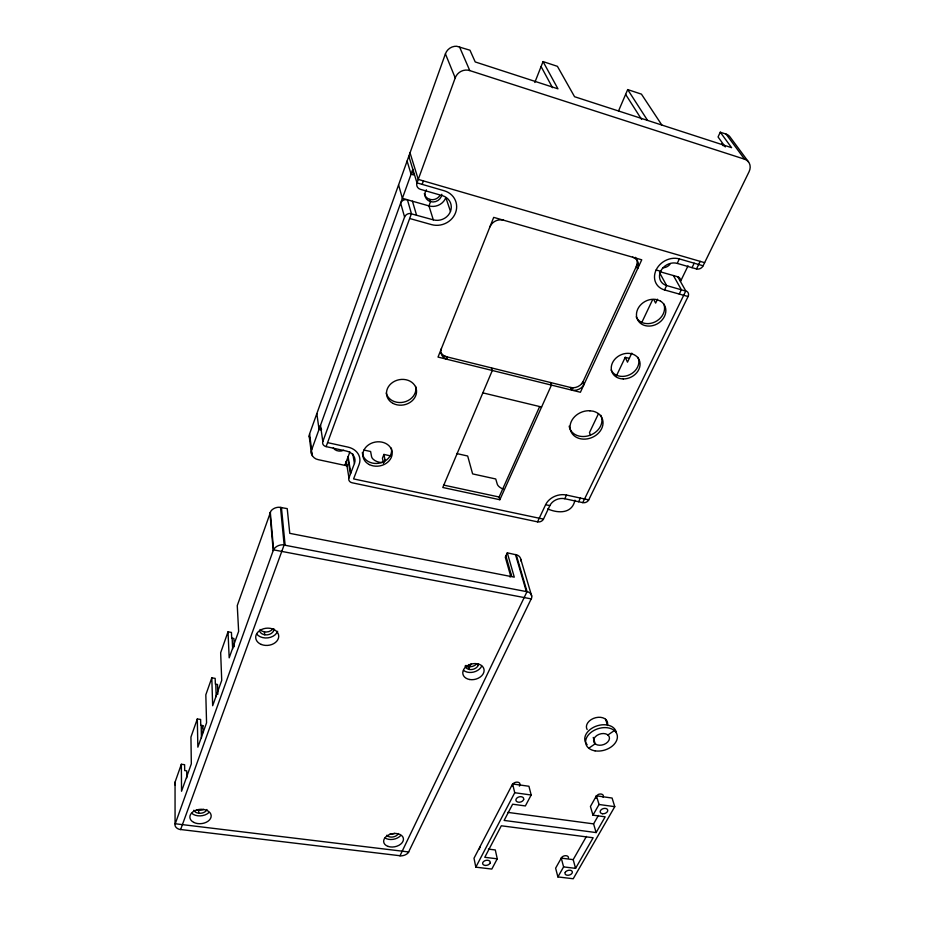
<?xml version="1.0" encoding="UTF-8"?>
<svg xmlns="http://www.w3.org/2000/svg" width="925" height="925" viewBox="0 0 925 925"><rect width="100%" height="100%" fill="white"/><g stroke="black" fill="none" stroke-linecap="round" stroke-linejoin="round"><path stroke-width="1.39" d="M175.149 785.071L175.056 782.122L181.346 764.27L184.607 764.709L184.699 770.583L186.734 770.86L186.804 777.879M310.314 439.999L309.17 436.01L309.574 433.941L445.411 53.847A11.123 10.684 -43.6 0 1 456.672 46.25L469.969 50.216L475.219 61.94L557.948 88.835L543.044 61.582L534.812 82.475M413.857 174.293A5.411 5.064 -18.4 0 1 412.839 169.321L311.656 449.851C309.991 454.337 313.76 458.881 318.142 459.632L347.118 465.853M203.026 732.623L202.864 725.605L200.748 725.304L200.621 719.453L197.314 718.968L190.943 737.04L191.325 763.83L181.543 791.245L181.346 764.27M217.849 694.201L217.502 684.488L215.363 684.153L215.167 678.383L211.802 677.852L205.824 694.802L206.564 722.807L197.858 747.169L197.314 718.968M234.302 646.691L233.898 638.481L231.713 638.111L231.435 632.423L228.012 631.844L220.659 652.715L221.722 680.372L212.669 705.729L211.802 677.852M520.787 560.932A8.649 6.648 -16.1 0 0 517.41 555.104L507.305 552.826L514.288 577.154L289.768 533.343L287.224 508.611L279.038 507.224A9.285 7.388 -4.8 0 0 270.898 511.074L237.262 605.597L238.638 631.37L229.18 657.848L228.012 631.844M201.939 728.183L202.864 725.605M273.21 550.56L174.917 824.661A8.545 5.712 -4.8 0 0 179.334 829.355L401.184 855.879A7.943 5.238 -11.1 0 0 408.226 852.792L531.725 597.827A8.915 6.718 -16.2 0 0 528.279 591.954L282.622 544.779A9.585 7.493 -5.4 0 0 274.216 548.722L273.21 550.56L269.938 512.878M326.12 446.613L411.428 213.675L407.416 199.777L406.063 199.615A5.342 4.937 -14.9 0 0 401.288 201.985L400.652 203.107L404.572 217.04L322.825 441.56A4.995 4.128 -6.9 0 0 326.12 446.613L346.447 451.076A12.349 10.129 -7.8 0 1 354.437 463.494L348.945 477.924A4.879 3.966 -8.6 0 0 352.101 482.769L537.541 521.85A4.637 3.631 -17.9 0 0 543.461 519.122L549.843 505.628A11.62 9.111 -19.1 0 1 564.759 498.725L582.773 502.633A4.66 3.642 -20.3 0 0 588.728 499.882L688.084 296.52A5.134 4.255 -31.8 0 0 686.859 291.398L666.624 285.548L659.513 272.586M180.606 829.621L284.137 544.906L280.506 507.363M445.411 53.847L455.216 77.897L416.99 182.873A5.504 5.122 -18.3 0 0 420.355 189.301L442.393 195.661A13.598 12.499 -19.2 0 1 450.51 211.351A13.598 12.499 -19.2 0 1 433.305 219.838L410.087 213.502A5.434 4.983 -15 0 0 405.219 215.907L404.572 217.04M422.158 184.376L423.43 180.907M344.84 465.356L349.904 451.943M390.651 455.909L383.933 454.429L382.453 458.187L383.482 463.437M383.979 462.188L384.962 459.679L383.933 454.429M441.433 348.517L438.022 357.073L580.403 392.258L641.753 259.809L493.707 217.375L441.433 348.517A10.187 8.764 -15.9 0 0 445.179 358.518L447.503 359.409L446.775 356.83L444.451 355.94A10.152 8.753 -15.9 0 1 441.098 352.691M618.548 110.907L627.693 89.586L641.441 94.142L661.849 125.048M539.495 406.931L499.107 497.014L499.847 499.731L442.786 487.498L492.308 370.486L491.464 367.884M499.847 499.731L551.45 385.112L550.467 382.499M582.033 383.863L637.522 263.845M507.305 552.826L505.293 557.174L510.692 576.171M467.703 667.122L468.929 664.508M510.045 577.073L511.271 574.46M748.545 161.956L729.952 136.842A10.661 9.053 -42.4 0 0 726.09 134.113L720.274 132.206L718.054 136.946L725.281 146.925M537.541 521.85L545.611 504.715A16.268 12.753 -19.1 0 1 566.516 495.048L588.728 499.882M469.195 667.873L471.033 663.977M598.544 413.521L589.468 432.623L590.474 435.143M616.177 376.394L625.231 357.328L629.439 358.414M641.707 322.652L652.587 299.746M631.787 353.13L627.485 362.149L625.231 357.328M657.49 299.214L655.628 303.123L653.802 299.631M564.759 498.725L566.516 495.048M664.532 289.941L666.624 285.548A12.985 10.892 -32.5 0 1 660.658 271.256L656.103 270.019A18.188 15.251 -32.5 0 0 664.532 289.941L688.084 296.52M660.658 271.256A12.985 10.892 -32.5 0 1 677.216 263.394L679.355 258.907L703.104 265.776L749.065 171.738A11.008 9.227 -41 0 0 744.579 159.192L726.09 134.113M700.167 261.37L696.502 268.955L677.216 263.394M399.958 855.845L527.053 591.561L516.219 554.711M574.945 500.159C572.217 513.884 558.18 513.502 547.727 508.912M680.684 281.073L688.027 265.857M578.611 501.755L580.391 498.089M679.239 294.058L681.355 289.698L673.4 275.546M692.027 267.66L694.189 263.209M582.773 502.633L685.795 290.947L677.782 276.795L660.196 271.788M586.438 836.408L573.188 859.626L561.278 858.146L555.624 868.159L557.891 876.923L573.222 878.75L614.767 806.669L612.084 798.044L596.44 795.824L590.428 806.484L592.971 815.156L605.17 816.821L596.128 832.569L504.125 820.429L512.647 804.207L525.365 805.941L531.17 795.014L528.938 786.262L512.6 783.949L474.005 858.261L475.82 867.164L491.811 869.061L497.257 858.816L495.303 849.959L488.412 849.115M475.82 867.164L514.739 792.725L512.6 783.949M557.891 876.923L563.591 866.898L561.278 858.146M592.971 815.156L599.042 804.484L596.44 795.824M596.128 832.569L593.584 823.886L598.417 815.422M563.591 866.898L575.57 868.355L593.145 837.761L501.315 825.782L484.781 857.302L497.257 858.816M588.786 748.221L595.203 743.781L593.226 737.433M607.875 735.028L614.35 730.553M408.792 851.971L175.068 823.736L175.056 782.122M696.502 268.955L697.716 269.117A5.215 4.348 -34 0 0 703.104 265.776M507.813 812.381L593.584 823.886M514.739 792.725L531.17 795.014M599.042 804.484L614.767 806.669M531.378 598.926L273.603 549.855L270.308 512.184M543.461 519.122L353.581 478.907L359.097 464.5A17.286 14.176 -7.8 0 0 347.95 447.099L327.566 442.624M443.561 485.07L499.107 497.014M545.611 504.715L549.843 505.628M363.907 450.036L370.613 451.504L371.584 456.753A7.099 3.573 21.4 0 0 379.042 462.188A7.099 3.573 21.4 0 0 384.962 459.679M321.391 429.894L319.044 429.373L316.836 413.637M456.638 453.539L467.68 456.013L472.617 473.901L495.742 478.977L497.28 484.191A6.833 3.365 24.2 0 0 503.084 489.013M482.838 392.859L541.587 407.012M444.081 356.16L573.049 388.107M409.659 218.497L431.512 224.613A19.043 17.494 -19.2 0 0 455.562 212.738A19.043 17.494 -19.2 0 0 444.231 190.77L416.99 182.873L408.815 156.221M413.614 174.941L411.082 174.201L407.092 161.042M704.63 262.665L418.25 179.404L410.029 152.833M455.216 77.897A11.516 10.973 -38.6 0 1 469.784 70.589L744.59 159.192M543.044 61.582L557.417 66.334L574.564 96.72L731.594 147.676L720.274 132.206M721.639 143.525L723.315 145.838M627.693 89.586L647.581 120.412M625.635 94.396L641.592 119.418M541.09 66.542L552.526 87.713M459.459 46.759L469.784 70.589M450.487 211.409L445.838 197.603A13.366 12.372 -19.4 0 1 428.957 205.905L402.375 198.332L398.571 184.907M605.563 719.257L607.609 725.547M429.824 199.372L430.541 201.638L428.957 205.905L433.305 219.838M520.752 559.174L531.702 596.047M412.446 201.211L416.539 215.109M515.468 554.468L526.279 591.318M505.894 555.879L511.675 576.183M573.188 859.626L575.57 868.355M477.658 663.63L478.121 665.538M468.732 666.613L469.391 669.48M352.83 453.99L354.437 463.494M348.112 456.672L350.806 473.033M347.742 457.667L350.425 474.039M348.945 477.924L346.285 461.517A4.81 3.943 -8.3 0 0 347.314 465.333M322.825 441.56L320.489 425.396A4.926 4.105 -6.6 0 0 321.588 429.362M309.574 433.941L311.656 449.851M311.875 451.955L312.396 455.944M309.17 436.01L311.505 454.025M281.431 507.443L285.097 544.987M273.546 628.676L273.707 630.596M264.469 631.891L264.677 634.781M232.14 638.192L232.661 649.015M215.779 684.222L216.207 696.641M201.164 725.362L201.442 737.93M198.655 810.184L198.713 813.214M277.65 631.278A11.47 8.603 -5.5 0 1 267.996 637.857A11.47 8.603 -5.5 0 1 256.688 634.018M208.611 812.821A10.626 7.169 -5.1 0 1 191.845 813.376M400.606 835.61A9.967 6.648 -10.8 0 1 385.031 837.957M481.682 666.15A10.753 7.862 -13.7 0 1 463.598 670.417M394.755 833.321A6.359 4.255 -10.8 0 1 389.957 834.038M398.397 833.506A6.371 4.255 -10.8 0 1 392.836 836.986A6.371 4.255 -10.8 0 1 386.766 835.252M203.766 809.433A6.787 4.59 -5 0 1 197.013 809.814M206.946 809.502A6.799 4.59 -5.1 0 1 200.459 813.272A6.799 4.59 -5.1 0 1 193.845 810.242M476.606 663.942A6.868 5.03 -13.7 0 1 465.876 665.41M478.526 664.196A6.88 5.03 -13.7 0 1 472.004 669.515A6.88 5.03 -13.7 0 1 465.067 666.035M272.713 629.069A7.319 5.492 -5.5 0 1 260.075 629.474M273.985 629.162A7.342 5.504 -5.5 0 1 267.522 634.827A7.342 5.504 -5.5 0 1 259.567 631.058M519.364 786.111A3.943 2.682 -14.5 0 0 519.85 785.429L519.804 783.348A3.943 2.682 -14.5 0 0 515.179 782.434A3.943 2.682 -14.5 0 0 512.404 785.834M568.436 857.984A3.746 2.417 -15.5 0 0 565.753 855.694A3.746 2.417 -15.5 0 0 561.417 857.81L561.163 858.469A3.746 2.417 -15.5 0 0 561.163 859.105M603.065 797.2A3.862 2.567 -16.8 0 0 602.325 794.448A3.862 2.567 -16.8 0 0 598.232 794.482L596.151 796.228A3.862 2.567 -16.8 0 0 596.116 798.24M479.566 849.011A3.827 2.509 -13.3 0 1 479.532 848.352M479.763 847.67A3.827 2.509 -13.3 0 1 480.225 847.022M391.344 448.07A14.719 12.129 -9.9 0 1 378.707 463.263A14.719 12.129 -9.9 0 1 362.357 452.498M600.822 415.267A16.87 13.702 -22.3 0 1 589.583 435.432A16.87 13.702 -22.3 0 1 569.176 426.159M415.649 386.419A15.066 12.788 -11.6 0 1 403.832 402.109A15.066 12.788 -11.6 0 1 386.245 393.044M635.348 257.335A10.418 8.915 -31.3 0 1 636.331 266.4L637.603 268.793A10.452 8.926 -31.3 0 0 632.573 257.173M663.699 303.793A15.251 12.73 -29.7 0 1 654.993 321.946A15.251 12.73 -29.7 0 1 636.18 316.859M637.972 357.362A14.858 12.245 -26.2 0 1 629.636 374.741A14.858 12.245 -26.2 0 1 611.101 370.023M439.606 195.95A8.533 7.897 -19.4 0 1 430.877 199.603A8.533 7.897 -19.4 0 1 424.321 193.579M441.826 194.262A8.556 7.92 -19.4 0 1 430.518 201.638A8.556 7.92 -19.4 0 1 426.367 189.798M670.001 264.272A8.186 6.914 -33 0 1 662.67 267.776M656.149 269.927A18.188 15.251 -32.5 0 1 679.355 258.907M677.782 276.795A5.053 4.22 -32.3 0 1 680.465 281.188M489.915 226.868A10.707 9.632 -24.7 0 1 503.57 220.208M343.73 450.232A7.782 6.429 -7.6 0 1 333.278 447.943M587.121 744.637A16.245 11.192 -17.4 0 1 595.446 726.437A16.245 11.192 -17.4 0 1 616.374 732.773M587.155 729.559A10.869 7.55 -17.4 0 1 595.793 717.673A10.869 7.55 -17.4 0 1 607.517 724.703M523.712 799.246L523.457 799.975A3.989 2.682 -14.5 0 1 516.751 801.593L516.231 801.05A3.989 2.682 -14.5 0 1 518.266 797.177A3.989 2.682 -14.5 0 1 523.423 797.893L523.712 799.246M565.256 872.333L565.002 873.003A3.781 2.417 -15.5 0 0 569.765 874.923A3.781 2.417 -15.5 0 0 571.407 870.645A3.781 2.417 -15.5 0 0 565.256 872.333M583.097 381.528L581.825 383.563A9.863 8.186 -23.1 0 1 570.517 387.471L571.558 390.084A9.886 8.198 -23 0 0 582.9 386.176L584.172 384.141L583.097 381.528M489.984 863.268L489.51 863.915A3.873 2.509 -13.4 0 1 483.093 864.528A3.873 2.509 -13.4 0 1 486.145 860.331A3.873 2.509 -13.4 0 1 489.984 863.268M589.873 410.816L588.924 410.712A16.916 13.713 -22.3 0 0 570.737 430.958A16.916 13.713 -22.3 0 0 597.492 434.056A16.916 13.713 -22.3 0 0 593.087 411.186L589.873 410.816M660.612 301.192L657.351 299.781A15.286 12.742 -29.6 0 0 636.446 314.766A15.286 12.742 -29.6 0 0 657.374 323.796A15.286 12.742 -29.6 0 0 660.612 301.192M595.712 744.22L594.509 743.203A8.14 5.596 -17.4 0 1 596.926 735.444A8.14 5.596 -17.4 0 1 607.367 734.589L608.558 735.618A8.14 5.596 -17.4 0 1 606.118 743.342A8.14 5.596 -17.4 0 1 595.712 744.22M193.811 822.418A10.684 7.18 -5.2 0 0 211.05 817.11A10.684 7.18 -5.2 0 0 196.713 809.965A10.684 7.18 -5.2 0 0 193.811 822.418M388.026 846.398A10.013 6.648 -10.8 0 0 403.439 839.657A10.013 6.648 -10.8 0 0 389.182 834.674A10.013 6.648 -10.8 0 0 388.026 846.398M261.278 644.447A11.539 8.614 -5.6 0 0 278.726 636.446A11.539 8.614 -5.6 0 0 261.648 629.474A11.539 8.614 -5.6 0 0 261.278 644.447M469.657 679.517A10.811 7.874 -13.7 0 0 483.972 669.18A10.811 7.874 -13.7 0 0 466.697 666.197A10.811 7.874 -13.7 0 0 469.657 679.517M602.429 813.734A3.897 2.567 -16.8 0 0 607.748 810.161A3.897 2.567 -16.8 0 0 601.712 809.317A3.897 2.567 -16.8 0 0 602.429 813.734M369.387 464.604A14.754 12.141 -9.9 0 0 392.165 453.955A14.754 12.141 -9.9 0 0 370.994 443.433A14.754 12.141 -9.9 0 0 369.387 464.604M393.09 403.427A15.112 12.8 -11.7 0 0 416.516 392.385A15.112 12.8 -11.7 0 0 394.987 381.065A15.112 12.8 -11.7 0 0 393.09 403.427M623.288 378.938A14.893 12.256 -26.1 0 0 639.163 359.848A14.893 12.256 -26.1 0 0 614.535 359.594A14.893 12.256 -26.1 0 0 623.288 378.938M595.064 750.846A16.28 11.192 -17.4 0 0 617.31 735.629A16.28 11.192 -17.4 0 0 592.15 731.548A16.28 11.192 -17.4 0 0 595.064 750.846"/></g></svg>
